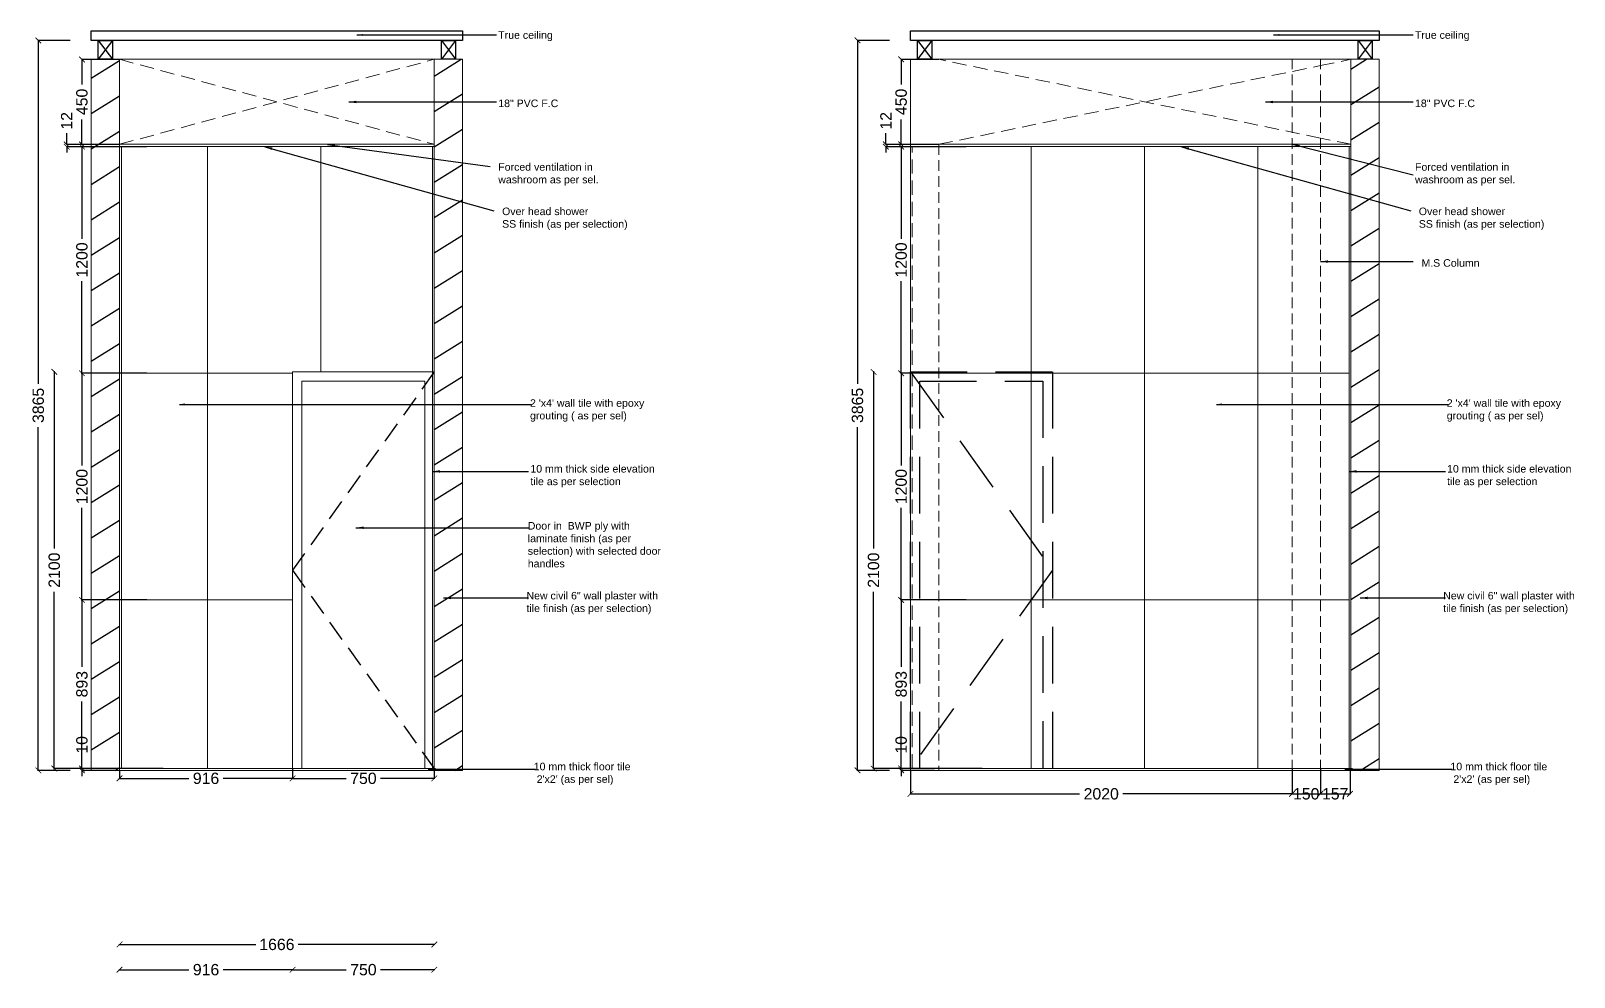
# Model space of a CAD drawing. Header units: millimetres. Extents: x 1464389 to 1998638, y -29162 to 256806.
# Drawn here: x 1948574 to 1956744, y 156066 to 161077 of the extents above; entities that cross this region are included whole.
import ezdxf

# ---------------------------------------------------------------- set-up
doc = ezdxf.new("R2010")
doc.units = ezdxf.units.MM
doc.header["$LTSCALE"] = 15
doc.header["$PDMODE"] = 35
doc.linetypes.add('DASHED', pattern=[0.75, 0.5, -0.25])
doc.linetypes.add('DASHED2', pattern=[0.375, 0.25, -0.125])
doc.layers.get('0').update_dxf_attribs({"lineweight": 5})
for name, color, linetype, lineweight in [('dimension', 1, 'Continuous', 25), ('false ceiling', 124, 'Continuous', 9), ('floor tiling line', 6, 'Continuous', 5), ('LS_DR_Door', 34, 'Continuous', 5), ('WALL TILE', 4, 'Continuous', 5)]:
    doc.layers.add(name, color=color, linetype=linetype, lineweight=lineweight)
doc.layers.add('Furnitures', color=7, linetype='Continuous', lineweight=25, true_color=0x753b00)
doc.layers.add('Layer 1', color=7, linetype='Continuous')
doc.layers.add('Text', color=250, linetype='Continuous')
doc.styles.add('ARIAL', font='arial.ttf')
doc.dimstyles.new('SC-25', dxfattribs={"dimtxt": 60, "dimasz": 30, "dimexe": 0, "dimexo": 0, "dimgap": 25, "dimtad": 0, "dimdec": 0, "dimzin": 0, "dimdsep": 46, "dimtxsty": 'ARIAL', "dimblk": 'ARCHTICK', "dimcen": 0.09, "dimdle": 3, "dimclrd": 251, "dimclre": 251, "dimclrt": 1, "dimadec": 0, "dimazin": 0, "dimtfac": 1, "dimtdec": 0, "dimtofl": 0, "dimtmove": 0, "dimatfit": 2, "dimfxl": 100, "dimtolj": 1, "dimtzin": 0, "dimarcsym": 0})
pattern_1 = [(212, (354968.11, 536966.39), (84.124683, -134.627635), [])]

# ---------------------------------------------------------------- blocks, each defined once
blk = doc.blocks.new('HINGE')
at = {"color": 159, "ltscale": 0.25, "true_color": 0x22346e}
for p, q in [((1597563.1, -297517.5), (1597638.1, -297617.5)), ((1597638.1, -297517.5), (1597563.1, -297617.5))]:
    blk.add_line(p, q, dxfattribs=at)
blk.add_lwpolyline([(1597638.1, -297517.5), (1597638.1, -297617.5), (1597563.1, -297617.5), (1597563.1, -297517.5), (1597638.1, -297517.5)], dxfattribs=at)
blk = doc.blocks.new('_ArchTick')
at = {"color": 0, "linetype": 'ByBlock', "const_width": 0.15}
blk.add_lwpolyline([(-0.5, -0.5), (0.5, 0.5)], dxfattribs=at)
blk = doc.blocks.new('*D3135')
at = {"layer": 'Defpoints', "color": 0, "ltscale": 0.25, "transparency": 16777216}
for p in [(1948844.9, 157170.9), (1949020.9, 157170.9), (1949020.9, 157160.9)]:
    blk.add_point(p, dxfattribs=at)
at = {"layer": 'dimension', "color": 251, "lineweight": -2, "ltscale": 0.25, "transparency": 16777216}
for p, q in [((1948844.9, 157170.9), (1948844.9, 157230.9)), ((1949020.9, 157170.9), (1948844.9, 157170.9)), ((1949020.9, 157160.9), (1948844.9, 157160.9)), ((1948844.9, 157160.9), (1948844.9, 157130.9))]:
    blk.add_line(p, q, dxfattribs=at)
at = {"layer": 'dimension', "color": 251, "lineweight": -2, "ltscale": 0.25, "transparency": 16777216, "xscale": 30, "yscale": 30, "zscale": 30}
for p, rotation in [((1948844.9, 157170.9), 270), ((1948844.9, 157160.9), 90)]:
    blk.add_blockref('_ArchTick', p, dxfattribs=dict(at, rotation=rotation))
at = {"layer": 'dimension', "color": 1, "ltscale": 0.25, "transparency": 16777216, "insert": (1948844.9, 157295.9), "char_height": 60, "attachment_point": 5, "rotation": 90, "style": 'ARIAL'}
blk.add_mtext('\\A1;10', dxfattribs=at)
blk = doc.blocks.new('*D3136')
at = {"layer": 'Defpoints', "color": 0, "ltscale": 0.25, "transparency": 16777216}
for p in [(1948613.9, 161025.9), (1948782.8, 161025.9), (1948782.8, 157160.9)]:
    blk.add_point(p, dxfattribs=at)
at = {"layer": 'dimension', "color": 251, "lineweight": -2, "ltscale": 0.25, "transparency": 16777216}
for p, q in [((1948613.9, 161028.9), (1948613.9, 159208.2)), ((1948782.8, 161025.9), (1948613.9, 161025.9)), ((1948613.9, 157157.9), (1948613.9, 158978.6)), ((1948782.8, 157160.9), (1948613.9, 157160.9))]:
    blk.add_line(p, q, dxfattribs=at)
at = {"layer": 'dimension', "color": 251, "lineweight": -2, "ltscale": 0.25, "transparency": 16777216, "xscale": 30, "yscale": 30, "zscale": 30}
for p, rotation in [((1948613.9, 161025.9), 90), ((1948613.9, 157160.9), 270)]:
    blk.add_blockref('_ArchTick', p, dxfattribs=dict(at, rotation=rotation))
at = {"layer": 'dimension', "color": 1, "ltscale": 0.25, "transparency": 16777216, "insert": (1948613.9, 159093.4), "char_height": 60, "attachment_point": 5, "rotation": 90, "style": 'ARIAL'}
blk.add_mtext('\\A1;3865', dxfattribs=at)
blk = doc.blocks.new('*D3137')
at = {"layer": 'Defpoints', "color": 0, "ltscale": 0.25, "transparency": 16777216}
for p in [(1948698.5, 159270.9), (1948698.5, 157170.9), (1949274.2, 157170.9)]:
    blk.add_point(p, dxfattribs=at)
at = {"layer": 'dimension', "color": 251, "lineweight": -2, "ltscale": 0.25, "transparency": 16777216}
for p, q in [((1948698.5, 159273.9), (1948698.5, 158335.9)), ((1948698.5, 159270.9), (1948698.5, 159270.9)), ((1948698.5, 157167.9), (1948698.5, 158105.9)), ((1949274.2, 157170.9), (1948698.5, 157170.9))]:
    blk.add_line(p, q, dxfattribs=at)
at = {"layer": 'dimension', "color": 251, "lineweight": -2, "ltscale": 0.25, "transparency": 16777216, "xscale": 30, "yscale": 30, "zscale": 30}
for p, rotation in [((1948698.5, 159270.9), 90), ((1948698.5, 157170.9), 270)]:
    blk.add_blockref('_ArchTick', p, dxfattribs=dict(at, rotation=rotation))
at = {"layer": 'dimension', "color": 1, "ltscale": 0.25, "transparency": 16777216, "insert": (1948698.5, 158220.9), "char_height": 60, "attachment_point": 5, "rotation": 90, "style": 'ARIAL'}
blk.add_mtext('\\A1;2100', dxfattribs=at)
blk = doc.blocks.new('*D3138')
at = {"layer": 'Defpoints', "color": 0, "ltscale": 0.25, "transparency": 16777216}
for p in [(1948844.9, 158063.4), (1949188.5, 158063.4), (1949188.5, 157170.9)]:
    blk.add_point(p, dxfattribs=at)
at = {"layer": 'dimension', "color": 251, "lineweight": -2, "ltscale": 0.25, "transparency": 16777216}
for p, q in [((1948844.9, 158066.4), (1948844.9, 157708.5)), ((1949188.5, 158063.4), (1948844.9, 158063.4)), ((1948844.9, 157167.9), (1948844.9, 157525.8)), ((1949188.5, 157170.9), (1948844.9, 157170.9))]:
    blk.add_line(p, q, dxfattribs=at)
at = {"layer": 'dimension', "color": 251, "lineweight": -2, "ltscale": 0.25, "transparency": 16777216, "xscale": 30, "yscale": 30, "zscale": 30}
for p, rotation in [((1948844.9, 158063.4), 90), ((1948844.9, 157170.9), 270)]:
    blk.add_blockref('_ArchTick', p, dxfattribs=dict(at, rotation=rotation))
at = {"layer": 'dimension', "color": 1, "ltscale": 0.25, "transparency": 16777216, "insert": (1948844.9, 157617.1), "char_height": 60, "attachment_point": 5, "rotation": 90, "style": 'ARIAL'}
blk.add_mtext('\\A1;893', dxfattribs=at)
blk = doc.blocks.new('*D3139')
at = {"layer": 'Defpoints', "color": 0, "ltscale": 0.25, "transparency": 16777216}
for p in [(1948844.9, 159263.4), (1949188.5, 159263.4), (1949188.5, 158063.4)]:
    blk.add_point(p, dxfattribs=at)
at = {"layer": 'dimension', "color": 251, "lineweight": -2, "ltscale": 0.25, "transparency": 16777216}
for p, q in [((1948844.9, 159266.4), (1948844.9, 158775.1)), ((1949188.5, 159263.4), (1948844.9, 159263.4)), ((1948844.9, 158060.4), (1948844.9, 158551.7)), ((1949188.5, 158063.4), (1948844.9, 158063.4))]:
    blk.add_line(p, q, dxfattribs=at)
at = {"layer": 'dimension', "color": 251, "lineweight": -2, "ltscale": 0.25, "transparency": 16777216, "xscale": 30, "yscale": 30, "zscale": 30}
for p, rotation in [((1948844.9, 159263.4), 90), ((1948844.9, 158063.4), 270)]:
    blk.add_blockref('_ArchTick', p, dxfattribs=dict(at, rotation=rotation))
at = {"layer": 'dimension', "color": 1, "ltscale": 0.25, "transparency": 16777216, "insert": (1948844.9, 158663.4), "char_height": 60, "attachment_point": 5, "rotation": 90, "style": 'ARIAL'}
blk.add_mtext('\\A1;1200', dxfattribs=at)
blk = doc.blocks.new('*D3140')
at = {"layer": 'Defpoints', "color": 0, "ltscale": 0.25, "transparency": 16777216}
for p in [(1948844.9, 160463.4), (1949188.5, 160463.4), (1949188.5, 159263.4)]:
    blk.add_point(p, dxfattribs=at)
at = {"layer": 'dimension', "color": 251, "lineweight": -2, "ltscale": 0.25, "transparency": 16777216}
for p, q in [((1948844.9, 160466.4), (1948844.9, 159975.1)), ((1949188.5, 160463.4), (1948844.9, 160463.4)), ((1948844.9, 159260.4), (1948844.9, 159751.7)), ((1949188.5, 159263.4), (1948844.9, 159263.4))]:
    blk.add_line(p, q, dxfattribs=at)
at = {"layer": 'dimension', "color": 251, "lineweight": -2, "ltscale": 0.25, "transparency": 16777216, "xscale": 30, "yscale": 30, "zscale": 30}
for p, rotation in [((1948844.9, 160463.4), 90), ((1948844.9, 159263.4), 270)]:
    blk.add_blockref('_ArchTick', p, dxfattribs=dict(at, rotation=rotation))
at = {"layer": 'dimension', "color": 1, "ltscale": 0.25, "transparency": 16777216, "insert": (1948844.9, 159863.4), "char_height": 60, "attachment_point": 5, "rotation": 90, "style": 'ARIAL'}
blk.add_mtext('\\A1;1200', dxfattribs=at)
blk = doc.blocks.new('*D3141')
at = {"layer": 'Defpoints', "color": 0, "ltscale": 0.25, "transparency": 16777216}
for p in [(1948764, 160475.4), (1949043.8, 160475.4), (1949043.8, 160463.4)]:
    blk.add_point(p, dxfattribs=at)
at = {"layer": 'dimension', "color": 251, "lineweight": -2, "ltscale": 0.25, "transparency": 16777216}
for p, q in [((1948764, 160475.4), (1948764, 160535.4)), ((1949043.8, 160475.4), (1948764, 160475.4)), ((1949043.8, 160463.4), (1948764, 160463.4)), ((1948764, 160463.4), (1948764, 160433.4))]:
    blk.add_line(p, q, dxfattribs=at)
at = {"layer": 'dimension', "color": 251, "lineweight": -2, "ltscale": 0.25, "transparency": 16777216, "xscale": 30, "yscale": 30, "zscale": 30}
for p, rotation in [((1948764, 160475.4), 270), ((1948764, 160463.4), 90)]:
    blk.add_blockref('_ArchTick', p, dxfattribs=dict(at, rotation=rotation))
at = {"layer": 'dimension', "color": 1, "ltscale": 0.25, "transparency": 16777216, "insert": (1948764, 160600.2), "char_height": 60, "attachment_point": 5, "rotation": 90, "style": 'ARIAL'}
blk.add_mtext('\\A1;12', dxfattribs=at)
blk = doc.blocks.new('*D3142')
at = {"layer": 'Defpoints', "color": 0, "ltscale": 0.25, "transparency": 16777216}
for p in [(1948844.9, 160925.4), (1949043.8, 160925.4), (1949043.8, 160475.4)]:
    blk.add_point(p, dxfattribs=at)
at = {"layer": 'dimension', "color": 251, "lineweight": -2, "ltscale": 0.25, "transparency": 16777216}
for p, q in [((1948844.9, 160928.4), (1948844.9, 160792.8)), ((1949043.8, 160925.4), (1948844.9, 160925.4)), ((1948844.9, 160472.4), (1948844.9, 160608)), ((1949043.8, 160475.4), (1948844.9, 160475.4))]:
    blk.add_line(p, q, dxfattribs=at)
at = {"layer": 'dimension', "color": 251, "lineweight": -2, "ltscale": 0.25, "transparency": 16777216, "xscale": 30, "yscale": 30, "zscale": 30}
for p, rotation in [((1948844.9, 160925.4), 90), ((1948844.9, 160475.4), 270)]:
    blk.add_blockref('_ArchTick', p, dxfattribs=dict(at, rotation=rotation))
at = {"layer": 'dimension', "color": 1, "ltscale": 0.25, "transparency": 16777216, "insert": (1948844.9, 160700.4), "char_height": 60, "attachment_point": 5, "rotation": 90, "style": 'ARIAL'}
blk.add_mtext('\\A1;450', dxfattribs=at)
blk = doc.blocks.new('*D3145')
at = {"layer": 'Defpoints', "color": 0, "ltscale": 0.25, "transparency": 16777216}
for p in [(1953181.4, 157170.9), (1953357.4, 157170.9), (1953357.4, 157160.9)]:
    blk.add_point(p, dxfattribs=at)
at = {"layer": 'dimension', "color": 251, "lineweight": -2, "ltscale": 0.25, "transparency": 16777216}
for p, q in [((1953181.4, 157170.9), (1953181.4, 157230.9)), ((1953357.4, 157170.9), (1953181.4, 157170.9)), ((1953357.4, 157160.9), (1953181.4, 157160.9)), ((1953181.4, 157160.9), (1953181.4, 157130.9))]:
    blk.add_line(p, q, dxfattribs=at)
at = {"layer": 'dimension', "color": 251, "lineweight": -2, "ltscale": 0.25, "transparency": 16777216, "xscale": 30, "yscale": 30, "zscale": 30}
for p, rotation in [((1953181.4, 157170.9), 270), ((1953181.4, 157160.9), 90)]:
    blk.add_blockref('_ArchTick', p, dxfattribs=dict(at, rotation=rotation))
at = {"layer": 'dimension', "color": 1, "ltscale": 0.25, "transparency": 16777216, "insert": (1953181.4, 157295.9), "char_height": 60, "attachment_point": 5, "rotation": 90, "style": 'ARIAL'}
blk.add_mtext('\\A1;10', dxfattribs=at)
blk = doc.blocks.new('*D3146')
at = {"layer": 'Defpoints', "color": 0, "ltscale": 0.25, "transparency": 16777216}
for p in [(1952950.4, 161025.9), (1953119.4, 161025.9), (1953119.4, 157160.9)]:
    blk.add_point(p, dxfattribs=at)
at = {"layer": 'dimension', "color": 251, "lineweight": -2, "ltscale": 0.25, "transparency": 16777216}
for p, q in [((1952950.4, 161028.9), (1952950.4, 159208.2)), ((1953119.4, 161025.9), (1952950.4, 161025.9)), ((1952950.4, 157157.9), (1952950.4, 158978.6)), ((1953119.4, 157160.9), (1952950.4, 157160.9))]:
    blk.add_line(p, q, dxfattribs=at)
at = {"layer": 'dimension', "color": 251, "lineweight": -2, "ltscale": 0.25, "transparency": 16777216, "xscale": 30, "yscale": 30, "zscale": 30}
for p, rotation in [((1952950.4, 161025.9), 90), ((1952950.4, 157160.9), 270)]:
    blk.add_blockref('_ArchTick', p, dxfattribs=dict(at, rotation=rotation))
at = {"layer": 'dimension', "color": 1, "ltscale": 0.25, "transparency": 16777216, "insert": (1952950.4, 159093.4), "char_height": 60, "attachment_point": 5, "rotation": 90, "style": 'ARIAL'}
blk.add_mtext('\\A1;3865', dxfattribs=at)
blk = doc.blocks.new('*D3147')
at = {"layer": 'Defpoints', "color": 0, "ltscale": 0.25, "transparency": 16777216}
for p in [(1953035.1, 159270.9), (1953035.1, 157170.9), (1953610.7, 157170.9)]:
    blk.add_point(p, dxfattribs=at)
at = {"layer": 'dimension', "color": 251, "lineweight": -2, "ltscale": 0.25, "transparency": 16777216}
for p, q in [((1953035.1, 159273.9), (1953035.1, 158335.9)), ((1953035.1, 159270.9), (1953035.1, 159270.9)), ((1953035.1, 157167.9), (1953035.1, 158105.9)), ((1953610.7, 157170.9), (1953035.1, 157170.9))]:
    blk.add_line(p, q, dxfattribs=at)
at = {"layer": 'dimension', "color": 251, "lineweight": -2, "ltscale": 0.25, "transparency": 16777216, "xscale": 30, "yscale": 30, "zscale": 30}
for p, rotation in [((1953035.1, 159270.9), 90), ((1953035.1, 157170.9), 270)]:
    blk.add_blockref('_ArchTick', p, dxfattribs=dict(at, rotation=rotation))
at = {"layer": 'dimension', "color": 1, "ltscale": 0.25, "transparency": 16777216, "insert": (1953035.1, 158220.9), "char_height": 60, "attachment_point": 5, "rotation": 90, "style": 'ARIAL'}
blk.add_mtext('\\A1;2100', dxfattribs=at)
blk = doc.blocks.new('*D3148')
at = {"layer": 'Defpoints', "color": 0, "ltscale": 0.25, "transparency": 16777216}
for p in [(1953181.4, 158063.4), (1953525.1, 158063.4), (1953525.1, 157170.9)]:
    blk.add_point(p, dxfattribs=at)
at = {"layer": 'dimension', "color": 251, "lineweight": -2, "ltscale": 0.25, "transparency": 16777216}
for p, q in [((1953181.4, 158066.4), (1953181.4, 157708.5)), ((1953525.1, 158063.4), (1953181.4, 158063.4)), ((1953181.4, 157167.9), (1953181.4, 157525.8)), ((1953525.1, 157170.9), (1953181.4, 157170.9))]:
    blk.add_line(p, q, dxfattribs=at)
at = {"layer": 'dimension', "color": 251, "lineweight": -2, "ltscale": 0.25, "transparency": 16777216, "xscale": 30, "yscale": 30, "zscale": 30}
for p, rotation in [((1953181.4, 158063.4), 90), ((1953181.4, 157170.9), 270)]:
    blk.add_blockref('_ArchTick', p, dxfattribs=dict(at, rotation=rotation))
at = {"layer": 'dimension', "color": 1, "ltscale": 0.25, "transparency": 16777216, "insert": (1953181.4, 157617.1), "char_height": 60, "attachment_point": 5, "rotation": 90, "style": 'ARIAL'}
blk.add_mtext('\\A1;893', dxfattribs=at)
blk = doc.blocks.new('*D3149')
at = {"layer": 'Defpoints', "color": 0, "ltscale": 0.25, "transparency": 16777216}
for p in [(1953181.4, 159263.4), (1953525.1, 159263.4), (1953525.1, 158063.4)]:
    blk.add_point(p, dxfattribs=at)
at = {"layer": 'dimension', "color": 251, "lineweight": -2, "ltscale": 0.25, "transparency": 16777216}
for p, q in [((1953181.4, 159266.4), (1953181.4, 158775.1)), ((1953525.1, 159263.4), (1953181.4, 159263.4)), ((1953181.4, 158060.4), (1953181.4, 158551.7)), ((1953525.1, 158063.4), (1953181.4, 158063.4))]:
    blk.add_line(p, q, dxfattribs=at)
at = {"layer": 'dimension', "color": 251, "lineweight": -2, "ltscale": 0.25, "transparency": 16777216, "xscale": 30, "yscale": 30, "zscale": 30}
for p, rotation in [((1953181.4, 159263.4), 90), ((1953181.4, 158063.4), 270)]:
    blk.add_blockref('_ArchTick', p, dxfattribs=dict(at, rotation=rotation))
at = {"layer": 'dimension', "color": 1, "ltscale": 0.25, "transparency": 16777216, "insert": (1953181.4, 158663.4), "char_height": 60, "attachment_point": 5, "rotation": 90, "style": 'ARIAL'}
blk.add_mtext('\\A1;1200', dxfattribs=at)
blk = doc.blocks.new('*D3150')
at = {"layer": 'Defpoints', "color": 0, "ltscale": 0.25, "transparency": 16777216}
for p in [(1953181.4, 160463.4), (1953525.1, 160463.4), (1953525.1, 159263.4)]:
    blk.add_point(p, dxfattribs=at)
at = {"layer": 'dimension', "color": 251, "lineweight": -2, "ltscale": 0.25, "transparency": 16777216}
for p, q in [((1953181.4, 160466.4), (1953181.4, 159975.1)), ((1953525.1, 160463.4), (1953181.4, 160463.4)), ((1953181.4, 159260.4), (1953181.4, 159751.7)), ((1953525.1, 159263.4), (1953181.4, 159263.4))]:
    blk.add_line(p, q, dxfattribs=at)
at = {"layer": 'dimension', "color": 251, "lineweight": -2, "ltscale": 0.25, "transparency": 16777216, "xscale": 30, "yscale": 30, "zscale": 30}
for p, rotation in [((1953181.4, 160463.4), 90), ((1953181.4, 159263.4), 270)]:
    blk.add_blockref('_ArchTick', p, dxfattribs=dict(at, rotation=rotation))
at = {"layer": 'dimension', "color": 1, "ltscale": 0.25, "transparency": 16777216, "insert": (1953181.4, 159863.4), "char_height": 60, "attachment_point": 5, "rotation": 90, "style": 'ARIAL'}
blk.add_mtext('\\A1;1200', dxfattribs=at)
blk = doc.blocks.new('*D3151')
at = {"layer": 'Defpoints', "color": 0, "ltscale": 0.25, "transparency": 16777216}
for p in [(1953100.6, 160475.4), (1953380.4, 160475.4), (1953380.4, 160463.4)]:
    blk.add_point(p, dxfattribs=at)
at = {"layer": 'dimension', "color": 251, "lineweight": -2, "ltscale": 0.25, "transparency": 16777216}
for p, q in [((1953100.6, 160475.4), (1953100.6, 160535.4)), ((1953380.4, 160475.4), (1953100.6, 160475.4)), ((1953380.4, 160463.4), (1953100.6, 160463.4)), ((1953100.6, 160463.4), (1953100.6, 160433.4))]:
    blk.add_line(p, q, dxfattribs=at)
at = {"layer": 'dimension', "color": 251, "lineweight": -2, "ltscale": 0.25, "transparency": 16777216, "xscale": 30, "yscale": 30, "zscale": 30}
for p, rotation in [((1953100.6, 160475.4), 270), ((1953100.6, 160463.4), 90)]:
    blk.add_blockref('_ArchTick', p, dxfattribs=dict(at, rotation=rotation))
at = {"layer": 'dimension', "color": 1, "ltscale": 0.25, "transparency": 16777216, "insert": (1953100.6, 160600.2), "char_height": 60, "attachment_point": 5, "rotation": 90, "style": 'ARIAL'}
blk.add_mtext('\\A1;12', dxfattribs=at)
blk = doc.blocks.new('*D3152')
at = {"layer": 'Defpoints', "color": 0, "ltscale": 0.25, "transparency": 16777216}
for p in [(1953181.4, 160925.4), (1953380.4, 160925.4), (1953380.4, 160475.4)]:
    blk.add_point(p, dxfattribs=at)
at = {"layer": 'dimension', "color": 251, "lineweight": -2, "ltscale": 0.25, "transparency": 16777216}
for p, q in [((1953181.4, 160928.4), (1953181.4, 160792.8)), ((1953380.4, 160925.4), (1953181.4, 160925.4)), ((1953181.4, 160472.4), (1953181.4, 160608)), ((1953380.4, 160475.4), (1953181.4, 160475.4))]:
    blk.add_line(p, q, dxfattribs=at)
at = {"layer": 'dimension', "color": 251, "lineweight": -2, "ltscale": 0.25, "transparency": 16777216, "xscale": 30, "yscale": 30, "zscale": 30}
for p, rotation in [((1953181.4, 160925.4), 90), ((1953181.4, 160475.4), 270)]:
    blk.add_blockref('_ArchTick', p, dxfattribs=dict(at, rotation=rotation))
at = {"layer": 'dimension', "color": 1, "ltscale": 0.25, "transparency": 16777216, "insert": (1953181.4, 160700.4), "char_height": 60, "attachment_point": 5, "rotation": 90, "style": 'ARIAL'}
blk.add_mtext('\\A1;450', dxfattribs=at)
blk = doc.blocks.new('*D3168')
at = {"layer": 'Defpoints', "color": 0, "ltscale": 0.25, "transparency": 16777216}
for p in [(1949043.8, 156105.4), (1949959.8, 156105.4), (1949959.8, 156105.4)]:
    blk.add_point(p, dxfattribs=at)
at = {"layer": 'Furnitures', "color": 251, "lineweight": -2, "ltscale": 0.25, "transparency": 16777216}
for p, q in [((1949040.8, 156105.4), (1949410.6, 156105.4)), ((1949962.8, 156105.4), (1949593.1, 156105.4))]:
    blk.add_line(p, q, dxfattribs=at)
at = {"layer": 'Furnitures', "color": 251, "lineweight": -2, "ltscale": 0.25, "transparency": 16777216, "xscale": 30, "yscale": 30, "zscale": 30, "rotation": 180}
blk.add_blockref('_ArchTick', (1949043.8, 156105.4), dxfattribs=at)
at = {"layer": 'Furnitures', "color": 251, "lineweight": -2, "ltscale": 0.25, "transparency": 16777216, "xscale": 30, "yscale": 30, "zscale": 30}
blk.add_blockref('_ArchTick', (1949959.8, 156105.4), dxfattribs=at)
at = {"layer": 'Furnitures', "color": 1, "ltscale": 0.25, "transparency": 16777216, "insert": (1949501.8, 156105.4), "char_height": 60, "attachment_point": 5, "style": 'ARIAL'}
blk.add_mtext('\\A1;916', dxfattribs=at)
blk = doc.blocks.new('*D3169')
at = {"layer": 'Defpoints', "color": 0, "ltscale": 0.25, "transparency": 16777216}
for p in [(1949959.8, 156105.4), (1950709.8, 156105.4), (1950709.8, 156105.4)]:
    blk.add_point(p, dxfattribs=at)
at = {"layer": 'Furnitures', "color": 251, "lineweight": -2, "ltscale": 0.25, "transparency": 16777216}
for p, q in [((1949956.8, 156105.4), (1950243.9, 156105.4)), ((1950712.8, 156105.4), (1950425.8, 156105.4))]:
    blk.add_line(p, q, dxfattribs=at)
at = {"layer": 'Furnitures', "color": 251, "lineweight": -2, "ltscale": 0.25, "transparency": 16777216, "xscale": 30, "yscale": 30, "zscale": 30, "rotation": 180}
blk.add_blockref('_ArchTick', (1949959.8, 156105.4), dxfattribs=at)
at = {"layer": 'Furnitures', "color": 251, "lineweight": -2, "ltscale": 0.25, "transparency": 16777216, "xscale": 30, "yscale": 30, "zscale": 30}
blk.add_blockref('_ArchTick', (1950709.8, 156105.4), dxfattribs=at)
at = {"layer": 'Furnitures', "color": 1, "ltscale": 0.25, "transparency": 16777216, "insert": (1950334.8, 156105.4), "char_height": 60, "attachment_point": 5, "style": 'ARIAL'}
blk.add_mtext('\\A1;750', dxfattribs=at)
blk = doc.blocks.new('*D3170')
at = {"layer": 'Defpoints', "color": 0, "ltscale": 0.25, "transparency": 16777216}
for p in [(1949043.8, 156238.9), (1950709.8, 156238.9), (1950709.8, 156238.9)]:
    blk.add_point(p, dxfattribs=at)
at = {"layer": 'Furnitures', "color": 251, "lineweight": -2, "ltscale": 0.25, "transparency": 16777216}
for p, q in [((1949040.8, 156238.9), (1949765.1, 156238.9)), ((1950712.8, 156238.9), (1949988.6, 156238.9))]:
    blk.add_line(p, q, dxfattribs=at)
at = {"layer": 'Furnitures', "color": 251, "lineweight": -2, "ltscale": 0.25, "transparency": 16777216, "xscale": 30, "yscale": 30, "zscale": 30, "rotation": 180}
blk.add_blockref('_ArchTick', (1949043.8, 156238.9), dxfattribs=at)
at = {"layer": 'Furnitures', "color": 251, "lineweight": -2, "ltscale": 0.25, "transparency": 16777216, "xscale": 30, "yscale": 30, "zscale": 30}
blk.add_blockref('_ArchTick', (1950709.8, 156238.9), dxfattribs=at)
at = {"layer": 'Furnitures', "color": 1, "ltscale": 0.25, "transparency": 16777216, "insert": (1949876.8, 156238.9), "char_height": 60, "attachment_point": 5, "style": 'ARIAL'}
blk.add_mtext('\\A1;1666', dxfattribs=at)
blk = doc.blocks.new('*D3172')
at = {"layer": 'Defpoints', "color": 0, "ltscale": 0.25, "transparency": 16777216}
for p in [(1949043.8, 157160.9), (1949959.8, 157170.9), (1949959.8, 157118.4)]:
    blk.add_point(p, dxfattribs=at)
at = {"layer": 'Furnitures', "color": 251, "lineweight": -2, "ltscale": 0.25, "transparency": 16777216}
for p, q in [((1949040.8, 157118.4), (1949410.6, 157118.4)), ((1949043.8, 157160.9), (1949043.8, 157118.4)), ((1949962.8, 157118.4), (1949593.1, 157118.4)), ((1949959.8, 157170.9), (1949959.8, 157118.4))]:
    blk.add_line(p, q, dxfattribs=at)
at = {"layer": 'Furnitures', "color": 251, "lineweight": -2, "ltscale": 0.25, "transparency": 16777216, "xscale": 30, "yscale": 30, "zscale": 30, "rotation": 180}
blk.add_blockref('_ArchTick', (1949043.8, 157118.4), dxfattribs=at)
at = {"layer": 'Furnitures', "color": 251, "lineweight": -2, "ltscale": 0.25, "transparency": 16777216, "xscale": 30, "yscale": 30, "zscale": 30}
blk.add_blockref('_ArchTick', (1949959.8, 157118.4), dxfattribs=at)
at = {"layer": 'Furnitures', "color": 1, "ltscale": 0.25, "transparency": 16777216, "insert": (1949501.8, 157118.4), "char_height": 60, "attachment_point": 5, "style": 'ARIAL'}
blk.add_mtext('\\A1;916', dxfattribs=at)
blk = doc.blocks.new('*D3173')
at = {"layer": 'Defpoints', "color": 0, "ltscale": 0.25, "transparency": 16777216}
for p in [(1949959.8, 157160.9), (1950709.8, 157160.9), (1950709.8, 157118.4)]:
    blk.add_point(p, dxfattribs=at)
at = {"layer": 'Furnitures', "color": 251, "lineweight": -2, "ltscale": 0.25, "transparency": 16777216}
for p, q in [((1949956.8, 157118.4), (1950243.9, 157118.4)), ((1949959.8, 157160.9), (1949959.8, 157118.4)), ((1950712.8, 157118.4), (1950425.8, 157118.4)), ((1950709.8, 157160.9), (1950709.8, 157118.4))]:
    blk.add_line(p, q, dxfattribs=at)
at = {"layer": 'Furnitures', "color": 251, "lineweight": -2, "ltscale": 0.25, "transparency": 16777216, "xscale": 30, "yscale": 30, "zscale": 30, "rotation": 180}
blk.add_blockref('_ArchTick', (1949959.8, 157118.4), dxfattribs=at)
at = {"layer": 'Furnitures', "color": 251, "lineweight": -2, "ltscale": 0.25, "transparency": 16777216, "xscale": 30, "yscale": 30, "zscale": 30}
blk.add_blockref('_ArchTick', (1950709.8, 157118.4), dxfattribs=at)
at = {"layer": 'Furnitures', "color": 1, "ltscale": 0.25, "transparency": 16777216, "insert": (1950334.8, 157118.4), "char_height": 60, "attachment_point": 5, "style": 'ARIAL'}
blk.add_mtext('\\A1;750', dxfattribs=at)
blk = doc.blocks.new('*D3177')
at = {"layer": 'Defpoints', "color": 0, "ltscale": 0.25, "transparency": 16777216}
for p in [(1953230.4, 157160.9), (1955250.4, 157160.9), (1955250.4, 157036.4)]:
    blk.add_point(p, dxfattribs=at)
at = {"layer": 'Furnitures', "color": 251, "lineweight": -2, "ltscale": 0.25, "transparency": 16777216}
for p, q in [((1953230.4, 157160.9), (1953230.4, 157036.4)), ((1955250.4, 157160.9), (1955250.4, 157036.4)), ((1953227.4, 157036.4), (1954125.4, 157036.4)), ((1955253.4, 157036.4), (1954355.4, 157036.4))]:
    blk.add_line(p, q, dxfattribs=at)
at = {"layer": 'Furnitures', "color": 251, "lineweight": -2, "ltscale": 0.25, "transparency": 16777216, "xscale": 30, "yscale": 30, "zscale": 30, "rotation": 180}
blk.add_blockref('_ArchTick', (1953230.4, 157036.4), dxfattribs=at)
at = {"layer": 'Furnitures', "color": 251, "lineweight": -2, "ltscale": 0.25, "transparency": 16777216, "xscale": 30, "yscale": 30, "zscale": 30}
blk.add_blockref('_ArchTick', (1955250.4, 157036.4), dxfattribs=at)
at = {"layer": 'Furnitures', "color": 1, "ltscale": 0.25, "transparency": 16777216, "insert": (1954240.4, 157036.4), "char_height": 60, "attachment_point": 5, "style": 'ARIAL'}
blk.add_mtext('\\A1;2020', dxfattribs=at)
blk = doc.blocks.new('*D3178')
at = {"layer": 'Defpoints', "color": 0, "ltscale": 0.25, "transparency": 16777216}
for p in [(1955250.4, 157170.9), (1955400.4, 157170.9), (1955400.4, 157036.4)]:
    blk.add_point(p, dxfattribs=at)
at = {"layer": 'Furnitures', "color": 251, "lineweight": -2, "ltscale": 0.25, "transparency": 16777216}
for p, q in [((1955250.4, 157170.9), (1955250.4, 157036.4)), ((1955400.4, 157170.9), (1955400.4, 157036.4)), ((1955247.4, 157036.4), (1955403.4, 157036.4))]:
    blk.add_line(p, q, dxfattribs=at)
at = {"layer": 'Furnitures', "color": 251, "lineweight": -2, "ltscale": 0.25, "transparency": 16777216, "xscale": 30, "yscale": 30, "zscale": 30, "rotation": 180}
blk.add_blockref('_ArchTick', (1955250.4, 157036.4), dxfattribs=at)
at = {"layer": 'Furnitures', "color": 251, "lineweight": -2, "ltscale": 0.25, "transparency": 16777216, "xscale": 30, "yscale": 30, "zscale": 30}
blk.add_blockref('_ArchTick', (1955400.4, 157036.4), dxfattribs=at)
at = {"layer": 'Furnitures', "color": 1, "ltscale": 0.25, "transparency": 16777216, "insert": (1955325.4, 157036.4), "char_height": 60, "attachment_point": 5, "style": 'ARIAL'}
blk.add_mtext('\\A1;150', dxfattribs=at)
blk = doc.blocks.new('*D3179')
at = {"layer": 'Defpoints', "color": 0, "ltscale": 0.25, "transparency": 16777216}
for p in [(1955400.4, 157170.9), (1955557.4, 157171.4), (1955557.4, 157036.4)]:
    blk.add_point(p, dxfattribs=at)
at = {"layer": 'Furnitures', "color": 251, "lineweight": -2, "ltscale": 0.25, "transparency": 16777216}
for p, q in [((1955400.4, 157170.9), (1955400.4, 157036.4)), ((1955557.4, 157171.4), (1955557.4, 157036.4)), ((1955397.4, 157036.4), (1955560.4, 157036.4))]:
    blk.add_line(p, q, dxfattribs=at)
at = {"layer": 'Furnitures', "color": 251, "lineweight": -2, "ltscale": 0.25, "transparency": 16777216, "xscale": 30, "yscale": 30, "zscale": 30, "rotation": 180}
blk.add_blockref('_ArchTick', (1955400.4, 157036.4), dxfattribs=at)
at = {"layer": 'Furnitures', "color": 251, "lineweight": -2, "ltscale": 0.25, "transparency": 16777216, "xscale": 30, "yscale": 30, "zscale": 30}
blk.add_blockref('_ArchTick', (1955557.4, 157036.4), dxfattribs=at)
at = {"layer": 'Furnitures', "color": 1, "ltscale": 0.25, "transparency": 16777216, "insert": (1955478.9, 157036.4), "char_height": 60, "attachment_point": 5, "style": 'ARIAL'}
blk.add_mtext('\\A1;157', dxfattribs=at)

msp = doc.modelspace()

# ---------------------------------------------------------------- hatches: boundary and pattern name
at = {"layer": 'Layer 1', "ltscale": 0.25}
h = msp.add_hatch(dxfattribs=at)
h.set_pattern_fill('ANSI31', color=8, scale=50, angle=167)
h.set_pattern_definition(pattern_1)
h.paths.add_polyline_path([(1949043.8, 160925.9), (1948893.8, 160925.9), (1948893.8, 157160.9), (1949043.8, 157160.9)])
h.paths.add_polyline_path([(1950859.8, 160925.9), (1950709.8, 160925.9), (1950709.8, 157160.9), (1950859.8, 157160.9)])
h = msp.add_hatch(dxfattribs=at)
h.set_pattern_fill('ANSI31', color=8, scale=50, angle=167)
h.set_pattern_definition(pattern_1)
h.paths.add_polyline_path([(1955712.4, 160925.9), (1955562.4, 160925.9), (1955562.4, 157160.9), (1955712.4, 157160.9)])

# ---------------------------------------------------------------- linework, layer by layer
at = {"linetype": 'DASHED2', "ltscale": 20}
for p, q in [((1949043.8, 160475.9), (1950709.8, 160925.9)), ((1949043.8, 160925.9), (1950709.8, 160475.9)), ((1955400.4, 160509.3), (1953380.4, 160925.9)), ((1953380.4, 160475.9), (1955400.4, 160892.5)), ((1955400.4, 160892.5), (1955562.4, 160925.9)), ((1955562.4, 160475.9), (1955400.4, 160509.3))]:
    msp.add_line(p, q, dxfattribs=at)
at = {"color": 5}
for p, q in [((1953230.4, 157160.9), (1953230.4, 160925.9)), ((1953230.4, 160925.9), (1953380.4, 160925.9)), ((1949043.8, 157160.9), (1950709.8, 157160.9)), ((1953380.4, 157160.9), (1953230.4, 157160.9)), ((1953380.4, 157160.9), (1955562.4, 157160.9))]:
    msp.add_line(p, q, dxfattribs=at)
at = {"color": 5, "linetype": 'DASHED2', "ltscale": 15}
for p, q in [((1955250.4, 157160.9), (1955250.4, 160925.9)), ((1955400.4, 157160.9), (1955400.4, 160925.9)), ((1953380.4, 160475.9), (1953380.4, 157160.9))]:
    msp.add_line(p, q, dxfattribs=at)
at = {"color": 5}
for points in [[(1948893.8, 160925.9), (1949043.8, 160925.9), (1949043.8, 157160.9), (1948893.8, 157160.9)], [(1949043.8, 160475.9), (1950709.8, 160475.9), (1950709.8, 160925.9), (1949043.8, 160925.9)], [(1950709.8, 157160.9), (1950859.8, 157160.9), (1950859.8, 160925.9), (1950709.8, 160925.9)], [(1955562.4, 157160.9), (1955712.4, 157160.9), (1955712.4, 160925.9), (1955562.4, 160925.9)]]:
    msp.add_lwpolyline(points, close=True, dxfattribs=at)
msp.add_lwpolyline([(1955400.4, 160475.9), (1953230.4, 160475.9), (1953230.4, 160925.9), (1955562.4, 160925.9), (1955562.4, 160475.9), (1955400.4, 160475.9)], dxfattribs=at)
at = {"layer": 'false ceiling', "linetype": 'Continuous', "ltscale": 0.25}
for p, q in [((1949043.8, 160463.9), (1950709.8, 160463.9)), ((1955400.4, 160463.9), (1953240.4, 160463.9)), ((1955562.4, 160463.9), (1955400.4, 160463.9)), ((1950704.9, 159263.9), (1950709.8, 159263.9))]:
    msp.add_line(p, q, dxfattribs=at)
at = {"layer": 'floor tiling line', "ltscale": 0.25}
for p, q in [((1949043.8, 157170.9), (1950709.8, 157170.9)), ((1953230.4, 157170.9), (1955562.4, 157170.9))]:
    msp.add_line(p, q, dxfattribs=at)
at = {"layer": 'Furnitures', "ltscale": 0.25}
for points in [[(1948893.8, 161075.9), (1950859.8, 161075.9), (1950859.8, 161025.9), (1948893.8, 161025.9)], [(1953230.4, 161075.9), (1955712.4, 161075.9), (1955712.4, 161025.9), (1953230.4, 161025.9)]]:
    msp.add_lwpolyline(points, close=True, dxfattribs=at)
at = {"layer": 'Furnitures', "linetype": 'DASHED', "ltscale": 15}
msp.add_lwpolyline([(1950709.8, 159270.9), (1949959.8, 158220.9), (1950709.8, 157170.9)], dxfattribs=at)
at = {"layer": 'Furnitures', "linetype": 'DASHED', "ltscale": 40}
for points in [[(1953230.4, 157170.9), (1953230.4, 159270.9), (1953981.6, 159270.9), (1953981.6, 157170.9)], [(1953230.4, 159270.9), (1953981.6, 158220.9), (1953230.4, 157170.9)], [(1953280.4, 157170.9), (1953280.4, 159220.9), (1953931.6, 159220.9), (1953931.6, 157170.9)]]:
    msp.add_lwpolyline(points, dxfattribs=at)
at = {"layer": 'LS_DR_Door', "ltscale": 0.25}
for points in [[(1950709.8, 157170.9), (1950709.8, 159270.9), (1949959.8, 159270.9)], [(1949959.8, 159270.9), (1949959.8, 157170.9)], [(1950659.8, 157170.9), (1950659.8, 159220.9), (1950008.7, 159220.9), (1950008.7, 157170.9)]]:
    msp.add_lwpolyline(points, dxfattribs=at)
at = {"layer": 'WALL TILE', "ltscale": 0.25}
for p, q in [((1949509.8, 160463.9), (1949509.8, 157170.9)), ((1950109.8, 160463.9), (1950109.8, 159270.9)), ((1953869.4, 160463.9), (1953869.4, 157170.9)), ((1954469.4, 160463.9), (1954469.4, 157170.9)), ((1955069.4, 160463.9), (1955069.4, 157170.9)), ((1949043.8, 159263.9), (1949959.8, 159263.9)), ((1955552.4, 159263.9), (1953235.4, 159263.9)), ((1949043.8, 158063.9), (1949959.8, 158063.9)), ((1955552.4, 158063.9), (1953240.4, 158063.9))]:
    msp.add_line(p, q, dxfattribs=at)
for points in [[(1949043.8, 157170.9), (1949053.8, 157170.9), (1949053.8, 160463.9), (1949043.8, 160463.9)], [(1950699.8, 157170.9), (1950709.8, 157170.9), (1950709.8, 160463.9), (1950699.8, 160463.9)], [(1955552.4, 157171.4), (1955562.4, 157171.4), (1955562.4, 160464.4), (1955552.4, 160464.4)]]:
    msp.add_lwpolyline(points, close=True, dxfattribs=at)
at = {"layer": 'WALL TILE', "linetype": 'DASHED', "ltscale": 10}
msp.add_lwpolyline([(1953230.4, 157170.9), (1953240.4, 157170.9), (1953240.4, 160463.9), (1953230.4, 160463.9)], close=True, dxfattribs=at)

# ---------------------------------------------------------------- block references
at = {"layer": 'Furnitures'}
for p in [(351368.3, 458543.4), (353184.3, 458543.4), (355704.8, 458543.4), (358036.8, 458543.4)]:
    msp.add_blockref('HINGE', p, dxfattribs=at)

# ---------------------------------------------------------------- texts
at = {"layer": 'Text', "color": 9, "ltscale": 0.25, "true_color": 0xc7c8ca, "char_height": 40, "attachment_point": 7, "style": 'ARIAL'}
for s, insert in [('True ceiling', (1951048.6, 161022.4)), ('True ceiling', (1955901.2, 161022.4)), ('18" PVC F.C', (1951048.6, 160672.3)), ('18" PVC F.C', (1955901.2, 160672.3)), ('Forced ventilation in washroom as per sel.', (1951048.6, 160257.3)), ('Forced ventilation in washroom as per sel.', (1955901.2, 160257.3)), ('Over head shower\\PSS finish (as per selection)', (1951068.9, 160022.2)), ('Over head shower\\PSS finish (as per selection)', (1955921.5, 160022.2)), ('M.S Column', (1955935.7, 159827.1)), ("2 'x4' wall tile with epoxy grouting ( as per sel)", (1951216.7, 159007.2)), ("2 'x4' wall tile with epoxy grouting ( as per sel)", (1956069.3, 159007.2)), ('10 mm thick side elevation tile as per selection', (1951218.6, 158659.1)), ('10 mm thick side elevation tile as per selection', (1956071.2, 158659.1)), ('Door in  BWP ply with laminate finish (as per selection) with selected door handles ', (1951204.9, 158235.3)), ('New civil 6" wall plaster with tile finish (as per selection)', (1951198, 157987.3)), ('New civil 6" wall plaster with tile finish (as per selection)', (1956050.6, 157987.3)), ("10 mm thick floor tile\\P 2'x2' (as per sel)", (1951236.5, 157082.6)), ("10 mm thick floor tile\\P 2'x2' (as per sel)", (1956089, 157082.6))]:
    msp.add_mtext_dynamic_manual_height_columns(s, width=713.093, gutter_width=250, heights=[0], dxfattribs=dict(at, insert=insert))

# ---------------------------------------------------------------- dimensions: what is measured, and where the dimension line sits
at = {"layer": 'dimension', "ltscale": 0.25}
for base, p1, p2, picture, middle in [((1948613.9, 161025.9), (1948782.8, 157160.9), (1948782.8, 161025.9), '*D3136', (1948613.9, 159093.4)), ((1952950.4, 161025.9), (1953119.4, 157160.9), (1953119.4, 161025.9), '*D3146', (1952950.4, 159093.4))]:
    dim = msp.add_linear_dim(base=base, p1=p1, p2=p2, angle=90, text='3865', dimstyle='SC-25', override={"dimfxl": 15}, dxfattribs=at)
    dim.commit()
    dim.dimension.update_dxf_attribs({"geometry": picture, "text_midpoint": middle})
for base, p1, p2, picture, middle in [((1948844.9, 160925.4), (1949043.8, 160475.4), (1949043.8, 160925.4), '*D3142', (1948844.9, 160700.4)), ((1953181.4, 160925.4), (1953380.4, 160475.4), (1953380.4, 160925.4), '*D3152', (1953181.4, 160700.4)), ((1948844.9, 160463.4), (1949188.5, 159263.4), (1949188.5, 160463.4), '*D3140', (1948844.9, 159863.4)), ((1953181.4, 160463.4), (1953525.1, 159263.4), (1953525.1, 160463.4), '*D3150', (1953181.4, 159863.4)), ((1948698.5, 157170.9), (1948698.5, 159270.9), (1949274.2, 157170.9), '*D3137', (1948698.5, 158220.9)), ((1948844.9, 159263.4), (1949188.5, 158063.4), (1949188.5, 159263.4), '*D3139', (1948844.9, 158663.4)), ((1953035.1, 157170.9), (1953035.1, 159270.9), (1953610.7, 157170.9), '*D3147', (1953035.1, 158220.9)), ((1953181.4, 159263.4), (1953525.1, 158063.4), (1953525.1, 159263.4), '*D3149', (1953181.4, 158663.4)), ((1948844.8533436, 158063.3879394), (1949188.5479016, 157170.8879394), (1949188.5479016, 158063.3879394), '*D3138', (1948844.8533436, 157617.1379394)), ((1953181.4146701, 158063.3879394), (1953525.1092281, 157170.8879394), (1953525.1092281, 158063.3879394), '*D3148', (1953181.4146701, 157617.1379394)), ((1948844.9, 157170.9), (1949020.9, 157160.9), (1949020.9, 157170.9), '*D3135', (1948844.9, 157295.9)), ((1953181.4, 157170.9), (1953357.4, 157160.9), (1953357.4, 157170.9), '*D3145', (1953181.4, 157295.9))]:
    dim = msp.add_linear_dim(base=base, p1=p1, p2=p2, angle=90, dimstyle='SC-25', override={"dimfxl": 15}, dxfattribs=at)
    dim.commit()
    dim.dimension.update_dxf_attribs({"geometry": picture, "text_midpoint": middle})
for base, p1, p2, picture, middle in [((1948764, 160475.4), (1949043.8, 160463.4), (1949043.8, 160475.4), '*D3141', (1948764, 160600.2)), ((1953100.6, 160475.4), (1953380.4, 160463.4), (1953380.4, 160475.4), '*D3151', (1953100.6, 160600.2))]:
    dim = msp.add_linear_dim(base=base, p1=p1, p2=p2, angle=90, dimstyle='SC-25', override={"dimfxl": 15}, dxfattribs=at)
    dim.commit()
    dim.dimension.update_dxf_attribs({"geometry": picture, "text_midpoint": middle, "dimtype": 160})
at = {"layer": 'Furnitures', "ltscale": 0.25}
for base, p1, p2, picture, middle in [((1949959.8, 157118.4), (1949043.8, 157160.9), (1949959.8, 157170.9), '*D3172', (1949501.8, 157118.4)), ((1950709.8, 157118.4), (1949959.8, 157160.9), (1950709.8, 157160.9), '*D3173', (1950334.8, 157118.4)), ((1955250.4, 157036.4), (1953230.4, 157160.9), (1955250.4, 157160.9), '*D3177', (1954240.4, 157036.4)), ((1950709.8, 156238.9), (1949043.8, 156238.9), (1950709.8, 156238.9), '*D3170', (1949876.8, 156238.9)), ((1949959.8, 156105.4), (1949043.8, 156105.4), (1949959.8, 156105.4), '*D3168', (1949501.8, 156105.4)), ((1950709.8, 156105.4), (1949959.8, 156105.4), (1950709.8, 156105.4), '*D3169', (1950334.8, 156105.4))]:
    dim = msp.add_linear_dim(base=base, p1=p1, p2=p2, dimstyle='SC-25', override={"dimfxl": 15}, dxfattribs=at)
    dim.commit()
    dim.dimension.update_dxf_attribs({"geometry": picture, "text_midpoint": middle})
for base, p1, p2, picture, middle in [((1955400.4, 157036.4), (1955250.4, 157170.9), (1955400.4, 157170.9), '*D3178', (1955325.4, 157036.4)), ((1955557.4, 157036.4), (1955400.4, 157170.9), (1955557.4, 157171.4), '*D3179', (1955478.9, 157036.4))]:
    dim = msp.add_linear_dim(base=base, p1=p1, p2=p2, dimstyle='SC-25', override={"dimfxl": 15}, dxfattribs=at)
    dim.commit()
    dim.dimension.update_dxf_attribs({"geometry": picture, "text_midpoint": middle, "dimtype": 160})

# ---------------------------------------------------------------- leaders
at = {"ltscale": 0.25}
for points, override in [([(1950300.5, 161054.9), (1951039.6, 161054.9)], {"dimgap": 25, "dimtad": 0, "dimfxl": 15}), ([(1955153, 161054.9), (1955892.1, 161054.9)], {"dimgap": 25, "dimtad": 0, "dimfxl": 15}), ([(1950257.5, 160700), (1951039.6, 160700)], {"dimasz": 40, "dimgap": 25, "dimtad": 0, "dimfxl": 15}), ([(1955110.1, 160700), (1955892.1, 160700)], {"dimasz": 40, "dimgap": 25, "dimtad": 0, "dimfxl": 15}), ([(1949812.5, 160463.4), (1951026, 160123.1)], {"dimasz": 40, "dimgap": 25, "dimtad": 0, "dimfxl": 15}), ([(1950144.1, 160475.4), (1951005.7, 160358.2)], {"dimasz": 40, "dimgap": 25, "dimtad": 0, "dimfxl": 15}), ([(1954665.1, 160463.4), (1955878.5, 160123.1)], {"dimasz": 40, "dimgap": 25, "dimtad": 0, "dimfxl": 15}), ([(1955250.4, 160475.9), (1955892.1, 160313.9)], {"dimasz": 40, "dimgap": 25, "dimtad": 0, "dimfxl": 15}), ([(1955400.4, 159854.9), (1955892.1, 159854.9)], {"dimasz": 40, "dimgap": 25, "dimtad": 0, "dimfxl": 15}), ([(1949361, 159098.9), (1951224.8, 159098.9)], {"dimgap": 25, "dimtad": 0, "dimfxl": 15}), ([(1954850.1, 159098.9), (1956077.4, 159098.9)], {"dimgap": 25, "dimtad": 0, "dimfxl": 15}), ([(1950699.8, 158743.9), (1951209.5, 158744)], {"dimasz": 40, "dimfxl": 15}), ([(1955552.4, 158743.9), (1956062.1, 158744)], {"dimasz": 40, "dimfxl": 15}), ([(1950295.4, 158445.6), (1951209.5, 158445.8)], {"dimasz": 40, "dimfxl": 15}), ([(1950758.5, 158073.7), (1951209.5, 158073.9)], {"dimasz": 40, "dimfxl": 15}), ([(1955611, 158073.7), (1956062.1, 158073.9)], {"dimasz": 40, "dimfxl": 15}), ([(1950678, 157167.5), (1951245.9, 157167.5)], {"dimasz": 40, "dimfxl": 15}), ([(1955530.6, 157167.5), (1956098.5, 157167.5)], {"dimasz": 40, "dimfxl": 15})]:
    msp.add_leader(points, dimstyle='SC-25', override=override, dxfattribs=at)

doc.saveas('drawing.dxf')
